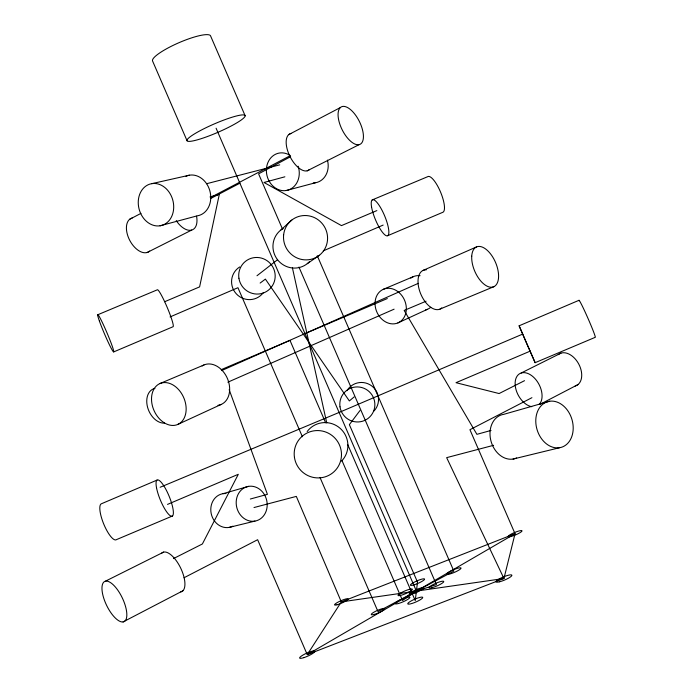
<?xml version="1.0" encoding="UTF-8"?>
<svg xmlns="http://www.w3.org/2000/svg" width="693" height="693" viewBox="0 0 693 693"><rect width="100%" height="100%" fill="white"/><g stroke="black" fill="none" stroke-linecap="round" stroke-linejoin="round"><path stroke-width="1.04" d="M359.962 410.551L349.367 424.653L417.507 582.111L415.237 600.623L347.652 444.43M447.565 572.938L446.855 573.587A7.84 1.395 -23.1 0 0 455.145 572.054A7.84 1.395 -23.1 0 0 459.745 567.801A7.84 1.395 -23.1 0 0 447.565 572.938L515.038 533.705L469.932 429.703L531.921 397.687M280.89 229.972L291.788 220.062M354.08 396.976L349.35 400.935L265.384 279.106L260.144 283.056M256.982 275.745L277.477 259.78M307.294 263.652L319.378 255.275M298.96 267.1L436.417 584.606L416.406 591.103L402.503 600.476L341.952 460.507M447.47 573.024L307.242 654.625L257.631 539.717L184.035 577.745M290.618 156.679L258.584 173.83L282.64 229.392M210.412 197.583L289.951 155.83M210.551 198.57L239.891 183.195M288.678 134.641L340.341 107.58M129.643 219.3L140.948 213.383M540.367 404.149L577.979 384.58M123.068 621.933A22.315 8.688 64.3 0 0 117.775 590.141A22.315 8.688 64.3 0 0 102.339 592.498A22.315 8.688 64.3 0 0 123.068 621.933L182.917 590.774M524.54 380.674L499.09 393.546L455.994 382.692L530.136 351.16M173.475 558.593L202.391 543.97L238.305 474.289L167.515 504.4M307.19 170.816L359.139 144.638A20.929 9.555 63.4 0 0 354.79 114.111A20.929 9.555 63.4 0 0 338.314 117.966A20.929 9.555 63.4 0 0 359.139 144.638M147.124 252.503L191.666 230.085M521.205 372.99L560.94 353.144M105.509 581.15L163.626 552.104M177.547 424.549A22.315 16.199 66.4 0 0 177.451 388.392A22.315 16.199 66.4 0 0 151.516 399.081A22.315 16.199 66.4 0 0 177.547 424.549L221.032 404.504M397.877 322.929A18.321 15.064 66 0 0 399.133 292.628A18.321 15.064 66 0 0 375.06 302.685A18.321 15.064 66 0 0 397.877 322.929L427.451 309.303M221.595 370.599L418.329 283.333M423.258 270.331L476.619 246.881M227.867 382.181L394.118 309.173M323.302 250.849L383.151 225.078M170.088 316.918L237.95 287.699L302.391 436.746M522.713 334.078L339.102 412.456L160.135 487.274M376.862 210.594L341.476 225.615L263.981 182.467L284.884 176.802M164.657 301.724L199.61 286.876L219.3 194.43L210.031 196.933M113.721 351.905L173.137 326.689A20.088 2.166 67 0 0 166.796 306.453A20.088 2.166 67 0 0 157.233 289.847L97.713 314.778M387.742 235.681L443.035 212.205A19.369 5.674 67.4 0 0 440.228 191.303A19.369 5.674 67.4 0 0 427.624 176.715L372.236 199.913M304.981 333.61L387.309 298.553M221.292 369.629L289.986 340.384L325.632 422.782M579.001 300.771A20.253 0.962 66.3 0 1 587.456 317.177A20.253 0.962 66.3 0 1 595.183 337.344L535.135 362.682L526.524 343.156L519.118 325.797L579.062 300.277M157.034 480.093L101.126 503.889A19.482 5.509 67.8 0 0 104.158 525.051A19.482 5.509 67.8 0 0 116.502 539.604L172.505 515.973M159.866 383.575L203.959 364.968M383.307 289.319L413.297 276.663M426.065 301.212L404.175 310.447L476.897 434.338L491.025 430.44M440.064 309.061L493.892 286.677M223.033 493.667L248.622 486.347M549.688 401.23L503.768 414.336A22.895 17.836 73.5 0 0 491.172 441.744A22.895 17.836 73.5 0 0 516.64 457.969M250.329 499.021L267.411 494.343L229.175 389.7M160.014 225.797A21.492 17.429 75.1 0 0 168.91 191.874A21.492 17.429 75.1 0 0 139.007 196.465A21.492 17.429 75.1 0 0 160.014 225.797L197.262 215.835A20.721 17.074 75.4 0 0 209.797 190.627A20.721 17.074 75.4 0 0 185.949 176.247M286.218 190.523L315.35 182.779M254.002 507.545L296.318 496.396L341.32 601.896L307.242 654.625L503.941 578.508L515.038 533.705L341.32 601.896L503.941 578.508L446.656 457.649L493.581 445.313M206.653 183.706L279.712 164.856M229.062 527.434L254.929 521.11A17.671 15.376 76.6 0 0 263.201 492.818A17.671 15.376 76.6 0 0 236.937 497.297A17.671 15.376 76.6 0 0 254.929 521.11M513.063 459.052L559.58 447.721A23.831 18.174 73.1 0 0 567.541 410.377A23.831 18.174 73.1 0 0 536.347 415.393A23.831 18.174 73.1 0 0 559.58 447.721M151.698 183.671L189.371 175.199M519.118 325.797L535.135 362.682M317.29 255.786L453.846 571.093L378.006 611.616L320.01 477.477M245.14 115.757A31.627 4.565 -23.4 0 0 200.987 130.249A31.627 4.565 -23.4 0 0 202.061 138.401A31.627 4.565 -23.4 0 0 245.14 115.757L210.672 36.157A31.609 6.332 -23.4 0 0 179.669 42.394A31.609 6.332 -23.4 0 0 152.573 61.01L187.041 140.696M216.095 128.222L416.406 591.103M292.411 267.836L326.741 422.929M298.163 166.199A19.066 16.294 76.5 0 1 284.347 190.696A19.066 16.294 76.5 0 1 266.649 166.97A19.066 16.294 76.5 0 1 290.176 155.483M327.425 160.118A18.451 15.956 77 0 1 313.271 182.961M149.645 251.109A18.902 11.062 62.3 0 1 129.782 240.445A18.902 11.062 62.3 0 1 132.216 218M196.552 216.164A19.291 10.767 62.6 0 1 191.311 230.171A19.291 10.767 62.6 0 1 176.239 220.617M309.468 169.542A20.461 9.988 63.2 0 1 290.159 156.843A20.461 9.988 63.2 0 1 291.017 133.472M309.329 261.824A21.396 20.937 52.8 0 1 277.581 259.771A21.396 20.937 52.8 0 1 283.16 228.439M263.34 292.645A17.758 17.49 50.6 0 1 236.313 293.841A17.758 17.49 50.6 0 1 239.717 266.952M531.73 406.696A18.382 11.703 61.8 0 1 515.15 382.536A18.382 11.703 61.8 0 1 533.367 377.009A18.382 11.703 61.8 0 1 539.241 404.417M558.237 354.651A18.009 11.894 61.5 0 1 578.664 363.894A18.009 11.894 61.5 0 1 575.225 386.01M164.51 423.128A18.209 12.717 67 0 1 147.618 407.423A18.209 12.717 67 0 1 154.929 388.392M441.762 307.909A21.111 11.599 66.7 0 1 420.59 293.598A21.111 11.599 66.7 0 1 426.308 269.828M430.769 307.259A17.793 14.856 66 0 1 425.606 309.91M410.776 278.136A17.793 14.856 66 0 1 420.071 275.701M202.113 365.982A21.535 16.043 66.3 0 1 227.642 379.045A21.535 16.043 66.3 0 1 217.974 405.318M346.985 390.679A17.004 16.857 42.8 0 1 371.665 385.88A17.004 16.857 42.8 0 1 374.055 410.958M307.164 431.54A22.73 22.427 47 0 1 339.908 428.127A22.73 22.427 47 0 1 341.554 461.096M232.813 526.195A17.152 15.081 77.2 0 1 211.192 513.565A17.152 15.081 77.2 0 1 225.996 493.537M161.556 553.326A21.769 9.226 64.1 0 1 180.388 567.489A21.769 9.226 64.1 0 1 180.778 591.891M395.201 603.317L395.183 603.742A8.021 1.455 -23.5 0 0 405.31 600.779A8.021 1.455 -23.5 0 0 408.35 597.071L403.473 598.501A8.021 1.455 -23.5 0 0 395.201 603.317M423.414 588.626L416.207 592.74L409.97 594.516A7.935 1.429 -23.4 0 1 411.408 592.056L416.606 589.474A7.935 1.429 -23.4 0 1 421.69 587.837L422.817 587.699A7.935 1.429 -23.4 0 1 423.414 588.626M400.823 592.948L399.497 593.78A7.84 1.395 -23.5 0 0 399.471 595.634A7.84 1.395 -23.5 0 0 407.969 592.558L409.606 591.675A7.84 1.395 -23.5 0 0 410.923 589.007A7.84 1.395 -23.5 0 0 400.823 592.948M416.155 598.613L414.206 599.428A8.169 1.516 -23.4 0 0 408.931 604.149A8.169 1.516 -23.4 0 0 421.613 598.856A8.169 1.516 -23.4 0 0 416.155 598.613M384.294 608.437L383.437 608.463A7.363 1.343 -23.7 0 0 372.054 613.444A7.363 1.343 -23.7 0 0 377.616 613.244A7.363 1.343 -23.7 0 0 384.294 608.437M511.243 536.417A7.571 1.291 -22.7 0 0 522.037 530.959A7.571 1.291 -22.7 0 0 511.841 533.757A7.571 1.291 -22.7 0 0 511.243 536.417M499.584 581.782A8.602 1.672 -22.8 0 0 511.893 575.433A8.602 1.672 -22.8 0 0 500.363 578.343A8.602 1.672 -22.8 0 0 499.584 581.782M336.971 604.807A7.415 1.239 -23.9 0 0 348.025 599.263A7.415 1.239 -23.9 0 0 338.972 601.645A7.415 1.239 -23.9 0 0 336.971 604.807M303.872 657.64A8.385 1.577 -24.3 0 0 314.891 651.203A8.385 1.577 -24.3 0 0 302.971 655.05A8.385 1.577 -24.3 0 0 303.872 657.64M431.956 587.707A7.987 1.447 -23.3 0 0 443.719 581.799A7.987 1.447 -23.3 0 0 433.575 584.338A7.987 1.447 -23.3 0 0 431.956 587.707M413.825 584.901A7.71 1.351 -23.4 0 0 424.61 579.192A7.71 1.351 -23.4 0 0 414.093 582.25A7.71 1.351 -23.4 0 0 413.825 584.901M283.628 234.849A22.367 21.847 53.2 0 0 314.466 258.186A22.367 21.847 53.2 0 0 318.52 220.079A22.367 21.847 53.2 0 0 283.628 234.849M238.92 278.248A18.416 18.113 51.1 0 0 268.356 290.22A18.416 18.113 51.1 0 0 263.565 258.818A18.416 18.113 51.1 0 0 238.92 278.248M99.411 321.067A20.244 1.351 66.9 0 0 113.21 351.594A20.244 1.351 66.9 0 0 104.565 327.304A20.244 1.351 66.9 0 0 99.411 321.067M471.734 256.185A21.691 11.279 66.7 0 0 490.947 287.24A21.691 11.279 66.7 0 0 492.749 257.068A21.691 11.279 66.7 0 0 471.734 256.185M339.994 406.843A17.62 17.455 43.5 0 0 368.234 418.286A17.62 17.455 43.5 0 0 363.799 388.21A17.62 17.455 43.5 0 0 339.994 406.843M294.438 457.38A23.831 23.501 47.5 0 0 332.536 472.99A23.831 23.501 47.5 0 0 326.524 432.337A23.831 23.501 47.5 0 0 294.438 457.38M156.505 487.673A19.577 4.782 67.6 0 0 171.249 516.19A19.577 4.782 67.6 0 0 166.407 490.341A19.577 4.782 67.6 0 0 156.505 487.673M371.561 206.956A19.517 4.972 67.3 0 0 386.373 235.75A19.517 4.972 67.3 0 0 382.181 210.577A19.517 4.972 67.3 0 0 371.561 206.956"/></g></svg>
